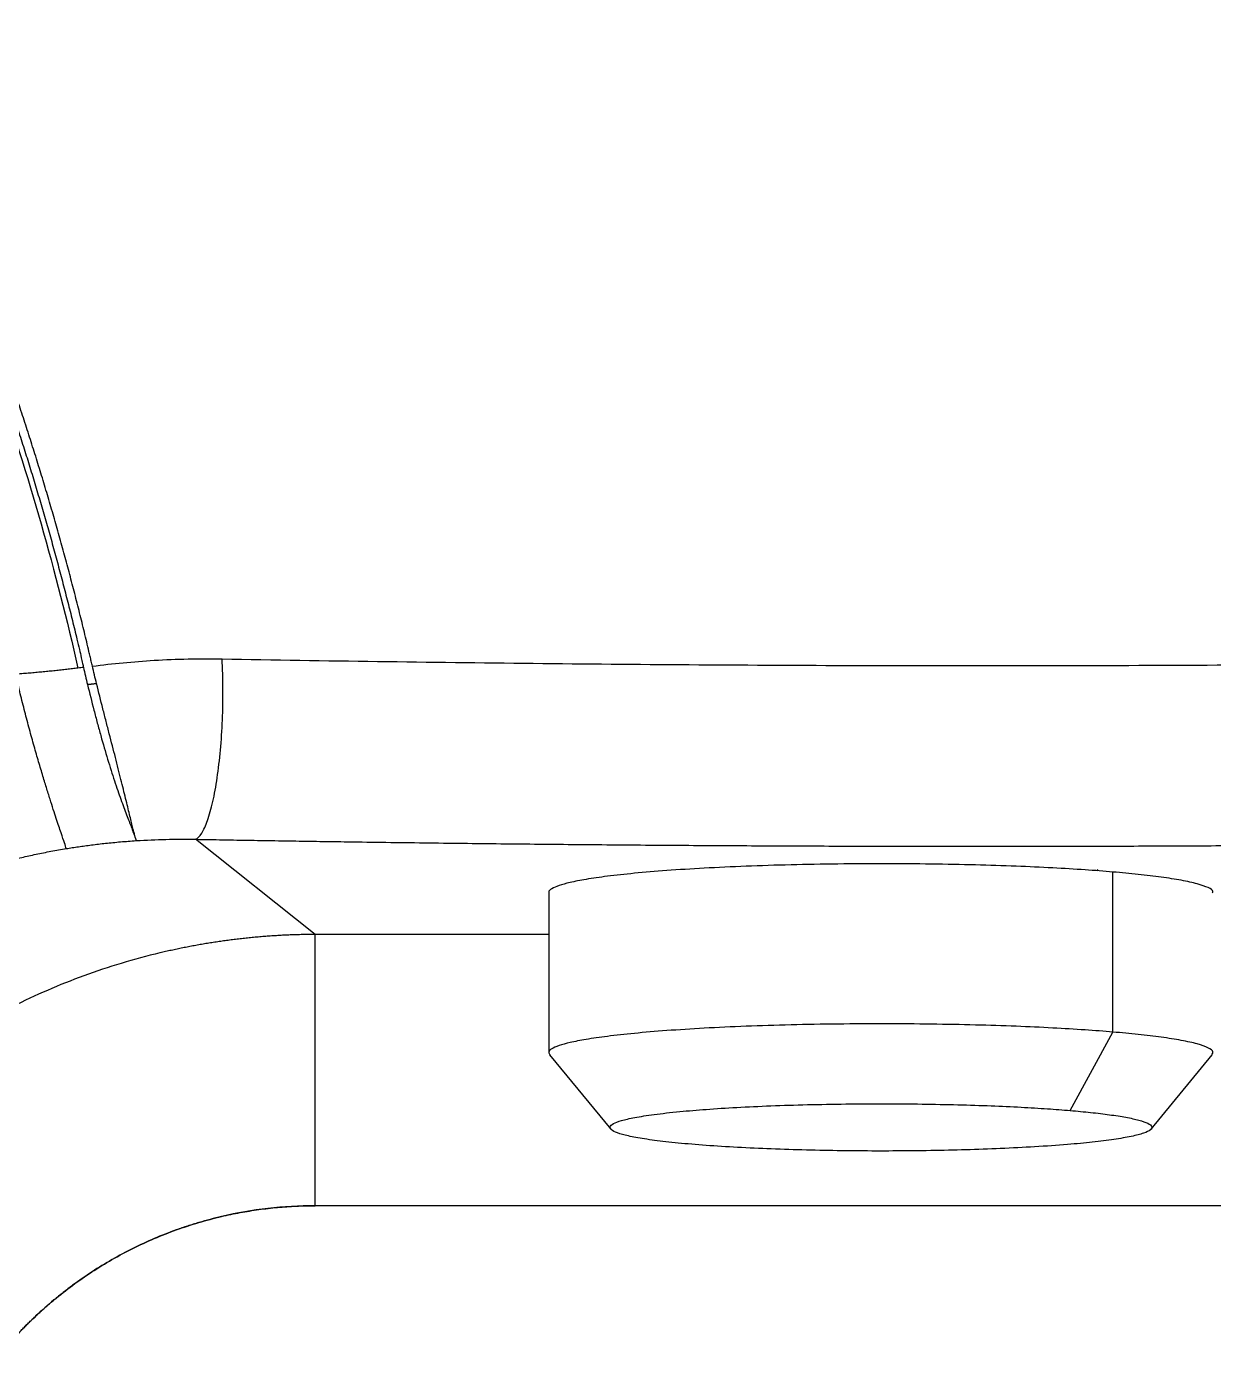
# Model space of a CAD drawing. Extents: x 527 to 611, y 788 to 934.
# Drawn here: x 563.38 to 572.09, y 859.72 to 869.57 of the extents above; entities that cross this region are included whole.
import ezdxf

# ---------------------------------------------------------------- set-up
doc = ezdxf.new("R2010")
doc.units = 0
doc.header["$MEASUREMENT"] = 0
doc.layers.add('1', color=4, linetype='Continuous')
doc.layers.add('GEOMETRY', color=3, linetype='Continuous', lineweight=25)

# ---------------------------------------------------------------- blocks, each defined once
blk = doc.blocks.new('2026_FLAIR')
at = {"layer": 'GEOMETRY'}
for p, q in [((38.4279, 59.5444), (37.5488, 60.2431)), ((44.2874, 58.8273), (44.2874, 60.0028)), ((40.1432, 59.8506), (40.1432, 58.6751)), ((38.4279, 57.552), (38.4279, 59.5444)), ((40.1432, 59.5444), (38.4279, 59.5444)), ((43.9731, 58.2513), (44.2874, 58.8273)), ((40.1495, 58.6598), (40.5983, 58.1147)), ((44.5681, 58.1147), (45.017, 58.6598)), ((46.4384, 57.552), (38.4279, 57.552))]:
    blk.add_line(p, q, dxfattribs=at)
for points, knots in [([(32.8132, 69.7083), (32.9159, 69.539), (33.0489, 69.3283), (33.1861, 69.1235), (33.2413, 69.0421), (33.269, 69.0017), (33.3525, 68.8812), (33.4646, 68.7222), (33.5761, 68.564), (33.6861, 68.4047), (33.7404, 68.3244), (33.9011, 68.0821), (34.0054, 67.9185), (34.2103, 67.5899), (34.3106, 67.4246), (34.5061, 67.0913), (34.6013, 66.9232), (34.7865, 66.5847), (34.8765, 66.4143), (35.0516, 66.0717), (35.1365, 65.8995), (35.3836, 65.3805), (35.5377, 65.0314), (35.8248, 64.329), (35.9576, 63.9759), (36.202, 63.2683), (36.3134, 62.9138), (36.5154, 62.2058), (36.6058, 61.8524), (36.686, 61.5006)], [0, 0, 0, 0, 0.0625, 0.078125, 0.078125, 0.09375, 0.09375, 0.125, 0.15625, 0.15625, 0.1875, 0.1875, 0.25, 0.25, 0.3125, 0.3125, 0.375, 0.375, 0.4375, 0.4375, 0.5, 0.5, 0.625, 0.625, 0.75, 0.75, 0.875, 0.875, 1, 1, 1, 1]), ([(32.8538, 69.7119), (32.8609, 69.7004), (32.8749, 69.6773), (32.8962, 69.6426), (32.9176, 69.6078), (32.9393, 69.573), (32.961, 69.5381), (32.983, 69.5032), (33.0051, 69.4682), (33.0274, 69.4332), (33.0498, 69.3982), (33.0724, 69.3631), (33.0952, 69.328), (33.1182, 69.2929), (33.1412, 69.2578), (33.1645, 69.2227), (33.1879, 69.1875), (33.2115, 69.1523), (33.2352, 69.1172), (33.2591, 69.0821), (33.2831, 69.0469), (33.3073, 69.0118), (33.3316, 68.9767), (33.3561, 68.9416), (33.3806, 68.9064), (33.4052, 68.8713), (33.4299, 68.8362), (33.4892, 68.7518), (33.5837, 68.618), (33.7118, 68.4336), (33.8371, 68.247), (33.9599, 68.0586), (34.1076, 67.8264), (34.2791, 67.5494), (34.4719, 67.2262), (34.6584, 66.8989), (34.8386, 66.5679), (35.0127, 66.2338), (35.1463, 65.9655), (35.243, 65.7651), (35.3053, 65.6334), (35.3667, 65.5014), (35.4271, 65.369), (35.4865, 65.2363), (35.5449, 65.1032), (35.6023, 64.9698), (35.6588, 64.8362), (35.7142, 64.7022), (35.7687, 64.5679), (35.8221, 64.4334), (35.8746, 64.2986), (35.926, 64.1637), (35.9764, 64.0285), (36.0258, 63.8931), (36.0742, 63.7575), (36.1216, 63.6218), (36.168, 63.4859), (36.2133, 63.3499), (36.2577, 63.2137), (36.301, 63.0775), (36.3433, 62.9412), (36.3846, 62.8048), (36.4248, 62.6683), (36.4641, 62.5318), (36.5023, 62.3952), (36.5395, 62.2587), (36.5757, 62.1221), (36.6109, 61.9856), (36.6451, 61.8491), (36.6671, 61.7581), (36.6781, 61.7126)], [0, 0, 0, 0, 0.004808, 0.009615, 0.014422, 0.019229, 0.024036, 0.028843, 0.033651, 0.038458, 0.043266, 0.048074, 0.052883, 0.057691, 0.0625, 0.067309, 0.072117, 0.076926, 0.081734, 0.086541, 0.091347, 0.096153, 0.10096, 0.105767, 0.110575, 0.115383, 0.120192, 0.125, 0.15, 0.174996, 0.200001, 0.225, 0.249998, 0.291665, 0.333325, 0.374994, 0.416668, 0.458333, 0.499995, 0.516123, 0.532252, 0.54838, 0.56451, 0.580639, 0.596768, 0.612897, 0.629027, 0.645155, 0.661284, 0.677413, 0.693542, 0.709671, 0.7258, 0.74193, 0.758059, 0.774188, 0.790317, 0.806446, 0.822575, 0.838704, 0.854834, 0.870964, 0.887093, 0.903223, 0.919353, 0.935482, 0.951612, 0.967741, 0.983871, 1, 1, 1, 1]), ([(36.7666, 61.6223), (36.761, 61.6458), (36.7499, 61.693), (36.7329, 61.7638), (36.7157, 61.8346), (36.6981, 61.9054), (36.6803, 61.9762), (36.6623, 62.047), (36.6439, 62.1178), (36.6253, 62.1886), (36.6064, 62.2594), (36.5873, 62.3303), (36.5679, 62.4011), (36.5482, 62.4719), (36.5282, 62.5427), (36.5079, 62.6135), (36.4874, 62.6843), (36.4666, 62.7551), (36.4456, 62.8258), (36.4242, 62.8966), (36.4026, 62.9673), (36.3808, 63.038), (36.3586, 63.1087), (36.3362, 63.1794), (36.3135, 63.25), (36.2905, 63.3206), (36.2673, 63.3912), (36.2438, 63.4618), (36.22, 63.5323), (36.196, 63.6028), (36.1716, 63.6732), (36.1471, 63.7436), (36.1222, 63.814), (36.0971, 63.8843), (36.0716, 63.9546), (36.046, 64.0248), (36.02, 64.095), (35.9938, 64.1651), (35.9673, 64.2351), (35.9406, 64.3051), (35.9135, 64.3751), (35.8863, 64.445), (35.8587, 64.5148), (35.8309, 64.5845), (35.8028, 64.6542), (35.7744, 64.7238), (35.7458, 64.7934), (35.7169, 64.8628), (35.6877, 64.9322), (35.6583, 65.0015), (35.6286, 65.0707), (35.5986, 65.1398), (35.5684, 65.2089), (35.5379, 65.2778), (35.5071, 65.3467), (35.4761, 65.4155), (35.4448, 65.4842), (35.4132, 65.5527), (35.3814, 65.6212), (35.3494, 65.6896), (35.317, 65.7579), (35.2844, 65.826), (35.2516, 65.8941), (35.2185, 65.962), (35.1851, 66.0299), (35.1515, 66.0976), (35.1176, 66.1652), (35.0835, 66.2327), (35.0491, 66.3001), (35.0145, 66.3673), (34.9796, 66.4345), (34.9445, 66.5015), (34.9091, 66.5683), (34.8735, 66.6351), (34.8377, 66.7017), (34.8016, 66.7682), (34.7652, 66.8345), (34.7287, 66.9007), (34.6918, 66.9668), (34.6548, 67.0327), (34.6175, 67.0985), (34.5799, 67.1642), (34.5422, 67.2297), (34.5042, 67.295), (34.4659, 67.3602), (34.4275, 67.4253), (34.3888, 67.4902), (34.3499, 67.5549), (34.3107, 67.6195), (34.2713, 67.6839), (34.2317, 67.7481), (34.1919, 67.8122), (34.1519, 67.8762), (34.1116, 67.9399), (34.0711, 68.0035), (34.0304, 68.0669), (33.9895, 68.1302), (33.9483, 68.1932), (33.9069, 68.2561), (33.8654, 68.3188), (33.8236, 68.3814), (33.7816, 68.4437), (33.7394, 68.5059), (33.697, 68.5679), (33.6544, 68.6297), (33.6115, 68.6913), (33.5685, 68.7527), (33.5253, 68.8139), (33.4963, 68.8545), (33.4818, 68.8749)], [0, 0, 0, 0, 0.009346, 0.018691, 0.028037, 0.037382, 0.046727, 0.056073, 0.065418, 0.074763, 0.084109, 0.093454, 0.102799, 0.112144, 0.121489, 0.130834, 0.14018, 0.149525, 0.15887, 0.168215, 0.17756, 0.186905, 0.19625, 0.205596, 0.214941, 0.224286, 0.233632, 0.242978, 0.252323, 0.261669, 0.271015, 0.280361, 0.289707, 0.299054, 0.3084, 0.317746, 0.327092, 0.336439, 0.345785, 0.355132, 0.364478, 0.373824, 0.383171, 0.392517, 0.401863, 0.411209, 0.420556, 0.429902, 0.439248, 0.448594, 0.45794, 0.467286, 0.476631, 0.485977, 0.495323, 0.504669, 0.514014, 0.52336, 0.532706, 0.542051, 0.551397, 0.560742, 0.570088, 0.579434, 0.588779, 0.598125, 0.60747, 0.616816, 0.626162, 0.635507, 0.644853, 0.654199, 0.663545, 0.67289, 0.682236, 0.691582, 0.700928, 0.710274, 0.71962, 0.728966, 0.738312, 0.747658, 0.757005, 0.766351, 0.775697, 0.785043, 0.794389, 0.803736, 0.813082, 0.822428, 0.831774, 0.841121, 0.850467, 0.859813, 0.869159, 0.878505, 0.887852, 0.897198, 0.906544, 0.91589, 0.925236, 0.934581, 0.943927, 0.953273, 0.962619, 0.971964, 0.98131, 0.990655, 1, 1, 1, 1]), ([(36.6781, 61.7126), (36.6842, 61.6873), (36.695, 61.642), (36.7089, 61.5822), (36.719, 61.5386), (36.7243, 61.515), (36.7264, 61.5059)], [0, 0, 0, 0, 0.36796, 0.65724, 0.867903, 1, 1, 1, 1]), ([(36.7917, 61.5146), (36.789, 61.5266), (36.7834, 61.5505), (36.775, 61.5864), (36.7694, 61.6103), (36.7666, 61.6223)], [0, 0, 0, 0, 0.333353, 0.666687, 1, 1, 1, 1]), ([(36.7917, 61.5146), (36.9415, 61.5341), (37.257, 61.5641), (37.5773, 61.5709), (37.7446, 61.5679)], [0.0392737, 0.0392737, 0.0392737, 0.0392737, 0.5, 1, 1, 1, 1]), ([(36.686, 61.5006), (36.6793, 61.4998), (36.6659, 61.4981), (36.6455, 61.4956), (36.6248, 61.4931), (36.604, 61.4907), (36.583, 61.4883), (36.5618, 61.4859), (36.5405, 61.4835), (36.519, 61.4812), (36.4973, 61.479), (36.4755, 61.4768), (36.4536, 61.4746), (36.4315, 61.4724), (36.4093, 61.4703), (36.387, 61.4683), (36.3646, 61.4663), (36.342, 61.4643), (36.3194, 61.4624), (36.2967, 61.4605), (36.2739, 61.4587), (36.251, 61.4569), (36.2356, 61.4558), (36.2279, 61.4552)], [0, 0, 0, 0, 0.050065, 0.099883, 0.149456, 0.198782, 0.247863, 0.296698, 0.345287, 0.393631, 0.44173, 0.489584, 0.537195, 0.584561, 0.631685, 0.678566, 0.725205, 0.771602, 0.817759, 0.863677, 0.909356, 0.954796, 1, 1, 1, 1]), ([(37.5488, 60.2431), (37.5641, 60.2496), (37.5794, 60.2647), (37.6093, 60.3114), (37.6238, 60.343), (37.6514, 60.421), (37.6644, 60.4675), (37.6881, 60.5728), (37.6989, 60.6318), (37.7177, 60.759), (37.7258, 60.8273), (37.7386, 60.9699), (37.7435, 61.0442), (37.7497, 61.1947), (37.7511, 61.271), (37.7505, 61.4218), (37.7484, 61.4963), (37.7446, 61.5679)], [0, 0, 0, 0, 0.125, 0.125, 0.25, 0.25, 0.375, 0.375, 0.5, 0.5, 0.625, 0.625, 0.75, 0.75, 0.875, 0.875, 1, 1, 1, 1]), ([(37.7446, 61.5679), (38.5051, 61.5543), (39.2668, 61.5436), (40.7924, 61.5277), (41.5564, 61.5225), (43.0864, 61.5177), (43.8526, 61.5181), (45.3871, 61.5244), (46.1555, 61.5304), (46.925, 61.5392)], [0, 0, 0, 0, 0.25, 0.25, 0.5, 0.5, 0.75, 0.75, 1, 1, 1, 1]), ([(36.6002, 60.1747), (36.5973, 60.1839), (36.588, 60.2121), (36.5633, 60.2852), (36.5281, 60.3907), (36.49, 60.5083), (36.4543, 60.6223), (36.425, 60.7183), (36.3933, 60.8248), (36.3599, 60.9413), (36.3254, 61.0663), (36.291, 61.1964), (36.2581, 61.3277), (36.2377, 61.4133), (36.2279, 61.4552)], [0, 0, 0, 0, 0.125, 0.25, 0.375, 0.5, 0.5625, 0.625, 0.6875, 0.75, 0.8125, 0.875, 0.9375, 1, 1, 1, 1]), ([(36.8227, 61.3864), (36.8202, 61.386), (36.8152, 61.3853), (36.8078, 61.3842), (36.8006, 61.3833), (36.7935, 61.3825), (36.7867, 61.3817), (36.78, 61.3811), (36.7736, 61.3805), (36.7674, 61.3801), (36.7615, 61.3798), (36.7578, 61.3797), (36.7559, 61.3797)], [0, 0, 0, 0, 0.100034, 0.200058, 0.300072, 0.400078, 0.500077, 0.60007, 0.700058, 0.800041, 0.900022, 1, 1, 1, 1]), ([(36.7559, 61.3797), (36.7711, 61.3165), (36.7869, 61.2535), (36.8113, 61.1596), (36.8195, 61.1283), (36.8321, 61.0815), (36.8363, 61.0659), (36.8448, 61.0349), (36.849, 61.0196), (36.8702, 60.9439), (36.8869, 60.886), (36.912, 60.8029), (36.9204, 60.7758), (36.9372, 60.723), (36.9454, 60.6975), (36.9618, 60.6483), (36.9699, 60.6245), (36.9856, 60.5792), (36.9933, 60.5575), (37.0158, 60.4954), (37.03, 60.4578), (37.0494, 60.4067), (37.0555, 60.3906), (37.0669, 60.3607), (37.0722, 60.3468), (37.0818, 60.3211), (37.0861, 60.3093), (37.0938, 60.288), (37.0972, 60.2785), (37.0998, 60.2701)], [0, 0, 0, 0, 0.125, 0.125, 0.1875, 0.1875, 0.21875, 0.21875, 0.25, 0.25, 0.375, 0.375, 0.4375, 0.4375, 0.5, 0.5, 0.5625, 0.5625, 0.625, 0.625, 0.75, 0.75, 0.8125, 0.8125, 0.875, 0.875, 0.9375, 0.9375, 1, 1, 1, 1]), ([(37.1028, 60.2705), (37.1011, 60.2788), (37.0988, 60.2883), (37.0935, 60.3097), (37.0905, 60.3215), (37.084, 60.3474), (37.0805, 60.3614), (37.0729, 60.3919), (37.0689, 60.4083), (37.056, 60.4609), (37.0465, 60.5), (37.0308, 60.5643), (37.0253, 60.5867), (37.0138, 60.6336), (37.0077, 60.6581), (36.9951, 60.7087), (36.9886, 60.7348), (36.975, 60.7886), (36.968, 60.8161), (36.9465, 60.9), (36.9316, 60.9579), (36.9122, 61.0329), (36.9083, 61.048), (36.9004, 61.0785), (36.8965, 61.0939), (36.8846, 61.14), (36.8767, 61.1707), (36.8533, 61.263), (36.8379, 61.3246), (36.8227, 61.3864)], [0, 0, 0, 0, 0.0625, 0.0625, 0.125, 0.125, 0.1875, 0.1875, 0.25, 0.25, 0.375, 0.375, 0.4375, 0.4375, 0.5, 0.5, 0.5625, 0.5625, 0.625, 0.625, 0.75, 0.75, 0.78125, 0.78125, 0.8125, 0.8125, 0.875, 0.875, 1, 1, 1, 1]), ([(36.6002, 60.1747), (36.6148, 60.1771), (36.6446, 60.1819), (36.6902, 60.1888), (36.7374, 60.1955), (36.7863, 60.2019), (36.8369, 60.2081), (36.8891, 60.214), (36.9431, 60.2195), (36.9987, 60.2246), (37.0559, 60.2293), (37.0947, 60.2319), (37.1143, 60.2332)], [0, 0, 0, 0, 0.085869, 0.174879, 0.267028, 0.362318, 0.460747, 0.562317, 0.667027, 0.774878, 0.885869, 1, 1, 1, 1]), ([(37.5488, 60.2431), (37.5826, 60.2425), (37.6501, 60.2413), (37.7515, 60.2396), (37.8529, 60.2378), (37.9544, 60.2361), (38.056, 60.2344), (38.1577, 60.2328), (38.2594, 60.2312), (38.3612, 60.2296), (38.4631, 60.228), (38.565, 60.2265), (38.8199, 60.2228), (39.2287, 60.2173), (39.7923, 60.2107), (40.3574, 60.2051), (40.9236, 60.2004), (41.4907, 60.1968), (42.0586, 60.1941), (42.627, 60.1924), (43.1956, 60.1917), (43.7643, 60.192), (44.3328, 60.1933), (44.901, 60.1955), (45.3423, 60.1981), (45.6573, 60.2002), (45.8462, 60.2017), (46.0349, 60.2032), (46.2235, 60.2048), (46.412, 60.2065), (46.5376, 60.2078), (46.6004, 60.2084)], [0, 0, 0, 0, 0.0113648, 0.022729, 0.0340927, 0.045456, 0.0568191, 0.0681822, 0.0795453, 0.0909086, 0.1022724, 0.1136367, 0.1250016, 0.1875006, 0.2500014, 0.3125002, 0.3750011, 0.4374998, 0.5000007, 0.5624993, 0.6250002, 0.6874986, 0.7499995, 0.8124979, 0.8749988, 0.8958335, 0.9166665, 0.9374987, 0.9583311, 0.9791645, 1, 1, 1, 1]), ([(35.5801, 59.8967), (35.5936, 59.9019), (35.6208, 59.9124), (35.6622, 59.9279), (35.7043, 59.9432), (35.7472, 59.9584), (35.791, 59.9734), (35.8355, 59.9882), (35.8808, 60.0028), (35.9269, 60.0172), (35.9739, 60.0314), (36.0216, 60.0453), (36.0702, 60.0589), (36.1196, 60.0722), (36.1698, 60.0852), (36.2207, 60.0978), (36.2726, 60.1101), (36.3252, 60.122), (36.3786, 60.1335), (36.4328, 60.1445), (36.4879, 60.1551), (36.5437, 60.1653), (36.5813, 60.1716), (36.6002, 60.1747)], [0, 0, 0, 0, 0.040888, 0.082447, 0.124678, 0.16758, 0.211155, 0.255402, 0.300322, 0.345915, 0.392182, 0.439122, 0.486736, 0.535025, 0.583988, 0.633626, 0.683938, 0.734926, 0.78659, 0.838928, 0.891943, 0.945633, 1, 1, 1, 1]), ([(44.2874, 60.0028), (44.2204, 60.0081), (44.0823, 60.0191), (43.843, 60.0333), (43.5735, 60.0456), (43.2745, 60.0552), (42.9516, 60.0615), (42.612, 60.0639), (42.2649, 60.0622), (41.9207, 60.056), (41.5903, 60.0456), (41.2834, 60.0314), (41.0081, 60.0139), (40.7702, 59.9938), (40.5725, 59.9721), (40.4155, 59.9493), (40.2977, 59.9263), (40.2134, 59.9032), (40.1623, 59.8794), (40.1393, 59.8617), (40.145, 59.852), (40.1458, 59.8506)], [0, 0, 0, 0, 0.047633, 0.098106, 0.151297, 0.206986, 0.26485, 0.324458, 0.38529, 0.446752, 0.508214, 0.569045, 0.628654, 0.686517, 0.742207, 0.795398, 0.845871, 0.893503, 0.941136, 0.991609, 1, 1, 1, 1]), ([(44.1692, 60.0118), (44.1707, 60.013), (44.1735, 60.0153), (44.175, 60.0195), (44.1757, 60.0215)], [0, 0, 0, 0, 0.518969, 1, 1, 1, 1]), ([(45.0185, 59.8506), (45.0199, 59.8532), (45.0267, 59.8657), (44.9911, 59.8878), (44.9138, 59.9158), (44.7957, 59.9416), (44.6481, 59.9648), (44.4799, 59.9853), (44.3503, 59.9971), (44.2874, 60.0028)], [0, 0, 0, 0, 0.046471, 0.221651, 0.391702, 0.555364, 0.711683, 0.860015, 1, 1, 1, 1]), ([(38.4279, 59.5444), (38.4126, 59.5443), (38.3821, 59.5441), (38.3363, 59.5432), (38.2907, 59.542), (38.2453, 59.5404), (38.2, 59.5384), (38.1548, 59.5359), (38.1098, 59.5331), (38.065, 59.5299), (38.0203, 59.5263), (37.9758, 59.5222), (37.9314, 59.5179), (37.8873, 59.5131), (37.8433, 59.5079), (37.7994, 59.5024), (37.7558, 59.4965), (37.7123, 59.4903), (37.669, 59.4837), (37.6259, 59.4767), (37.583, 59.4694), (37.5403, 59.4617), (37.4978, 59.4537), (37.4554, 59.4453), (37.4133, 59.4366), (37.3714, 59.4276), (37.3297, 59.4182), (37.2065, 59.3894), (37.0045, 59.335), (36.7286, 59.2431), (36.4617, 59.1367), (36.201, 59.0151), (35.9471, 58.8784), (35.7004, 58.7264), (35.4644, 58.5614), (35.2908, 58.4246), (35.1731, 58.3244), (35.1063, 58.2655), (35.0407, 58.2055), (34.9762, 58.1443), (34.9128, 58.0821), (34.8506, 58.0187), (34.7895, 57.9543), (34.7296, 57.8889), (34.6709, 57.8224), (34.6135, 57.755), (34.5573, 57.6865), (34.5022, 57.6172), (34.4666, 57.5702), (34.4488, 57.5467)], [0, 0, 0, 0, 0.009946, 0.019863, 0.029752, 0.039613, 0.049446, 0.05925, 0.069026, 0.078774, 0.088493, 0.098184, 0.107847, 0.117482, 0.127088, 0.136666, 0.146216, 0.155738, 0.165231, 0.174696, 0.184133, 0.193542, 0.202922, 0.212275, 0.221599, 0.230894, 0.240162, 0.249401, 0.313142, 0.376132, 0.438373, 0.499866, 0.563018, 0.625764, 0.688106, 0.750046, 0.769335, 0.788613, 0.807881, 0.827138, 0.846386, 0.865623, 0.88485, 0.904067, 0.923273, 0.94247, 0.961657, 0.980833, 1, 1, 1, 1]), ([(44.2874, 58.8273), (44.2204, 58.8326), (44.0823, 58.8436), (43.843, 58.8578), (43.5735, 58.8701), (43.2745, 58.8797), (42.9516, 58.886), (42.612, 58.8884), (42.2649, 58.8866), (41.9207, 58.8805), (41.5903, 58.8701), (41.2834, 58.8559), (41.0081, 58.8384), (40.7702, 58.8183), (40.5725, 58.7965), (40.4155, 58.7738), (40.2977, 58.7508), (40.2138, 58.7277), (40.1611, 58.7039), (40.1372, 58.6812), (40.1484, 58.6663), (40.1532, 58.6599)], [0, 0, 0, 0, 0.04622, 0.095196, 0.146809, 0.200846, 0.256993, 0.314833, 0.37386, 0.433499, 0.493138, 0.552165, 0.610005, 0.666152, 0.720189, 0.771802, 0.820778, 0.866998, 0.913218, 0.962194, 1, 1, 1, 1]), ([(45.0125, 58.6599), (45.0179, 58.6676), (45.0301, 58.6852), (44.9924, 58.7123), (44.9134, 58.7403), (44.7958, 58.7661), (44.6481, 58.7893), (44.4799, 58.8098), (44.3503, 58.8216), (44.2874, 58.8273)], [0, 0, 0, 0, 0.1250696, 0.2858093, 0.4418435, 0.5920151, 0.7354491, 0.8715539, 1, 1, 1, 1]), ([(43.9731, 58.2513), (43.9185, 58.2556), (43.8059, 58.2646), (43.6106, 58.2762), (43.3909, 58.2862), (43.147, 58.294), (42.8837, 58.2992), (42.6067, 58.3012), (42.3236, 58.2997), (42.0429, 58.2947), (41.7734, 58.2862), (41.5231, 58.2746), (41.2986, 58.2603), (41.0924, 58.243), (40.9141, 58.2228), (40.772, 58.2004), (40.6735, 58.1778), (40.6119, 58.1545), (40.588, 58.1315), (40.5992, 58.1086), (40.6433, 58.0863), (40.7239, 58.0638), (40.8425, 58.0419), (40.9984, 58.0213), (41.1886, 58.0026), (41.4075, 57.9865), (41.6481, 57.9734), (41.9022, 57.9636), (42.1617, 57.9571), (42.4187, 57.9538), (42.6821, 57.9534), (42.9453, 57.9561), (43.2104, 57.962), (43.4678, 57.9711), (43.7211, 57.9841), (43.948, 58.0001), (44.1422, 58.0185), (44.3005, 58.0384), (44.4277, 58.0605), (44.5183, 58.0842), (44.5689, 58.1087), (44.5786, 58.1334), (44.5489, 58.1575), (44.4835, 58.1804), (44.3878, 58.2014), (44.2673, 58.2203), (44.1301, 58.237), (44.0244, 58.2466), (43.9731, 58.2513)], [0, 0, 0, 0, 0.017771, 0.036602, 0.056447, 0.077224, 0.098812, 0.121051, 0.143746, 0.166677, 0.189607, 0.212303, 0.234542, 0.25613, 0.280946, 0.304395, 0.326354, 0.34746, 0.369925, 0.38977, 0.410547, 0.432135, 0.454374, 0.477069, 0.5, 0.522931, 0.545626, 0.567865, 0.589453, 0.61023, 0.630075, 0.65254, 0.673646, 0.695605, 0.719054, 0.74387, 0.765458, 0.787697, 0.810393, 0.833323, 0.856254, 0.878949, 0.901188, 0.922776, 0.943553, 0.963398, 0.982229, 1, 1, 1, 1]), ([(38.4279, 57.552), (38.3112, 57.552), (38.1956, 57.5452), (37.9667, 57.5188), (37.8533, 57.499), (37.6849, 57.4596), (37.6291, 57.4449), (37.5458, 57.4202), (37.518, 57.4116), (37.4628, 57.3935), (37.4351, 57.384), (37.2981, 57.3346), (37.1918, 57.2891), (36.9856, 57.1864), (36.8857, 57.1293), (36.7408, 57.0348), (36.6933, 57.0019), (36.6233, 56.9502), (36.6002, 56.9326), (36.5543, 56.8966), (36.5316, 56.8783), (36.4199, 56.7851), (36.3356, 56.7061), (36.1771, 56.5391), (36.1028, 56.4512), (36.0335, 56.3588)], [0, 0, 0, 0, 0.125, 0.125, 0.25, 0.25, 0.3125, 0.3125, 0.34375, 0.34375, 0.375, 0.375, 0.5, 0.5, 0.625, 0.625, 0.6875, 0.6875, 0.71875, 0.71875, 0.75, 0.75, 0.875, 0.875, 1, 1, 1, 1]), ([(36.0335, 56.3588), (36.0405, 56.3681), (36.0545, 56.3865), (36.0758, 56.4139), (36.0974, 56.4411), (36.1192, 56.4679), (36.1414, 56.4945), (36.1639, 56.5208), (36.1866, 56.5468), (36.2097, 56.5725), (36.233, 56.598), (36.2567, 56.6232), (36.2806, 56.6481), (36.3048, 56.6727), (36.3294, 56.697), (36.3542, 56.7211), (36.3793, 56.7449), (36.4047, 56.7684), (36.4304, 56.7917), (36.4564, 56.8146), (36.4827, 56.8373), (36.5446, 56.8895), (36.6446, 56.9681), (36.7869, 57.067), (36.9348, 57.1574), (37.088, 57.2393), (37.2457, 57.3122), (37.4073, 57.3758), (37.5724, 57.4299), (37.7069, 57.4655), (37.8088, 57.4881), (37.8768, 57.5015), (37.945, 57.5134), (38.0134, 57.5237), (38.082, 57.5324), (38.1508, 57.5396), (38.2198, 57.5451), (38.289, 57.549), (38.3584, 57.5515), (38.4047, 57.5518), (38.4279, 57.552)], [0, 0, 0, 0, 0.012527, 0.025039, 0.037538, 0.050025, 0.062503, 0.074972, 0.087434, 0.099892, 0.112347, 0.1248, 0.137253, 0.149709, 0.162168, 0.174633, 0.187105, 0.199585, 0.212076, 0.224579, 0.237097, 0.249629, 0.312199, 0.374579, 0.436983, 0.499622, 0.562315, 0.62483, 0.687379, 0.750174, 0.77521, 0.800199, 0.825154, 0.850088, 0.875015, 0.899947, 0.924899, 0.949882, 0.974912, 1, 1, 1, 1])]:
    blk.add_open_spline(points, degree=3, knots=knots, dxfattribs=at)
for points in [[(36.7264, 61.5059), (36.7129, 61.5041), (36.6995, 61.5024), (36.686, 61.5006)], [(36.7264, 61.5059), (36.7358, 61.4645), (36.7457, 61.4223), (36.7559, 61.3797)], [(36.8227, 61.3864), (36.812, 61.4297), (36.8017, 61.4725), (36.7917, 61.5146)], [(37.0998, 60.2701), (37.1008, 60.2702), (37.1018, 60.2704), (37.1028, 60.2705)], [(37.1143, 60.2332), (37.1124, 60.2399), (37.1086, 60.2523), (37.1028, 60.2705)], [(37.1143, 60.2332), (37.2588, 60.2424), (37.4038, 60.2457), (37.5488, 60.2431)]]:
    blk.add_open_spline(points, degree=3, dxfattribs=at)

msp = doc.modelspace()

# ---------------------------------------------------------------- block references
at = {"layer": '1'}
msp.add_blockref('2026_FLAIR', (527.0666, 803.3631), dxfattribs=at)

doc.saveas('drawing.dxf')
